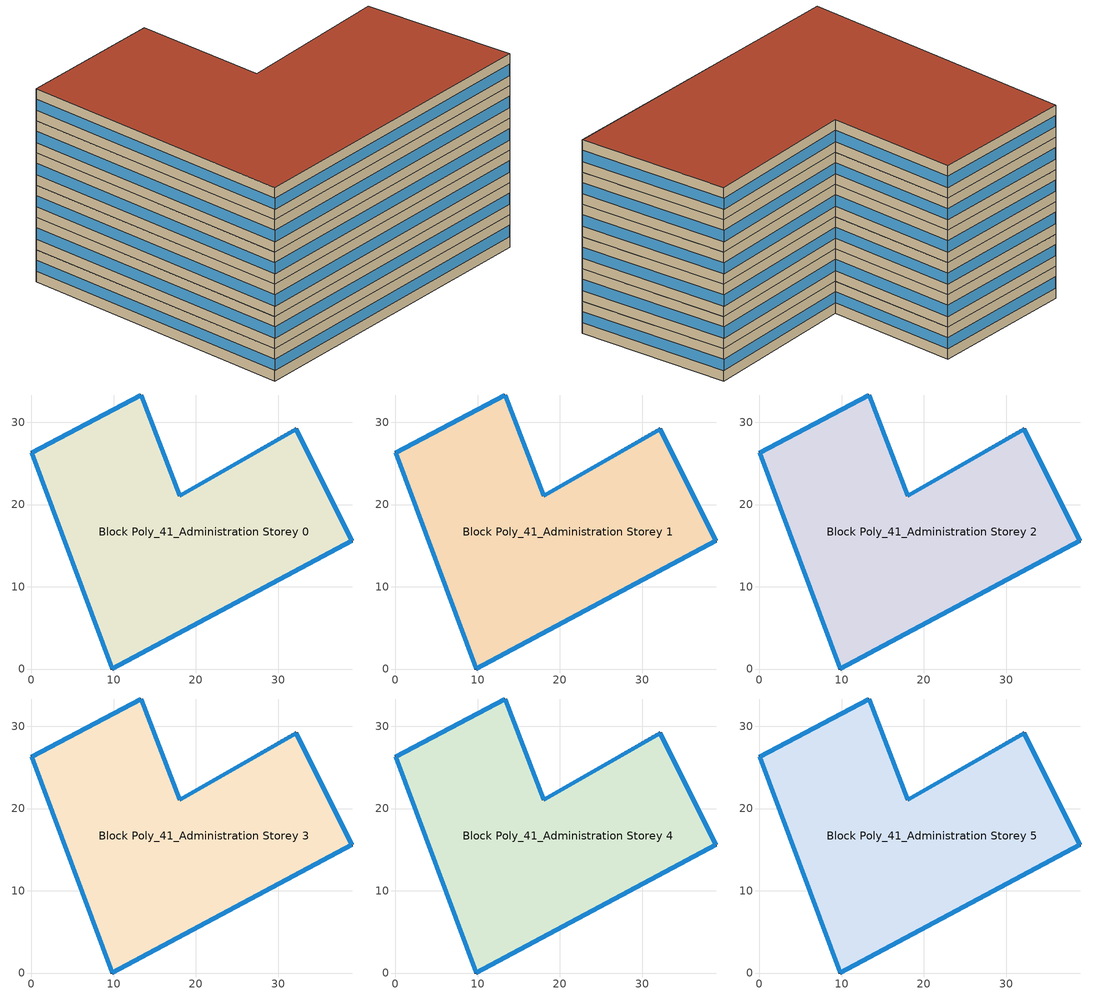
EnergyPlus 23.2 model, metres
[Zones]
Block Poly_41_Administration Storey 0
 floor ground (HSCWZ_Public&Industrial_2005_FloorGround): 32.22,29.19 38.99,15.58 9.84,0 0,26.3 13.33,33.32 18.02,21.07 z0
 wall outside (HSCWZ_Public&Industrial_2005_ExtWall): 38.99,15.58 32.22,29.19 18.02,21.07 13.33,33.32 0,26.3 9.84,0 38.99,15.58 z0:3
 window (HSCWZ_Public&Industrial_2005_Win): 38.98,15.58 32.22,29.19 / 32.21,29.19 18.03,21.07 / 18.02,21.07 13.33,33.32 / 13.32,33.32 0.01,26.3 / 0,26.28 9.83,0.01 / 9.85,0.01 38.97,15.57 z0.98:2.02
Block Poly_41_Administration Storey 1
 floor to Block Poly_41_Administration Storey 0 (HSCWZ_Public&Industrial_2005_FloorSlab): 32.22,29.19 38.99,15.58 9.84,0 0,26.3 13.33,33.32 18.02,21.07 z3
 wall outside (HSCWZ_Public&Industrial_2005_ExtWall): 38.99,15.58 32.22,29.19 18.02,21.07 13.33,33.32 0,26.3 9.84,0 38.99,15.58 z3:6
 window (HSCWZ_Public&Industrial_2005_Win): 38.98,15.58 32.22,29.19 / 32.21,29.19 18.03,21.07 / 18.02,21.07 13.33,33.32 / 13.32,33.32 0.01,26.3 / 0,26.28 9.83,0.01 / 9.85,0.01 38.97,15.57 z3.98:5.03
Block Poly_41_Administration Storey 2
 floor to Block Poly_41_Administration Storey 1 (HSCWZ_Public&Industrial_2005_FloorSlab): 32.22,29.19 38.99,15.58 9.84,0 0,26.3 13.33,33.32 18.02,21.07 z6
 wall outside (HSCWZ_Public&Industrial_2005_ExtWall): 38.99,15.58 32.22,29.19 18.02,21.07 13.33,33.32 0,26.3 9.84,0 38.99,15.58 z6:9
 window (HSCWZ_Public&Industrial_2005_Win): 38.98,15.58 32.22,29.19 / 32.21,29.19 18.03,21.07 / 18.02,21.07 13.33,33.32 / 13.32,33.32 0.01,26.3 / 0,26.28 9.83,0.01 / 9.85,0.01 38.97,15.57 z6.97:8.03
Block Poly_41_Administration Storey 3
 floor to Block Poly_41_Administration Storey 2 (HSCWZ_Public&Industrial_2005_FloorSlab): 32.22,29.19 38.99,15.58 9.84,0 0,26.3 13.33,33.32 18.02,21.07 z9
 wall outside (HSCWZ_Public&Industrial_2005_ExtWall): 38.99,15.58 32.22,29.19 18.02,21.07 13.33,33.32 0,26.3 9.84,0 38.99,15.58 z9:12
 window (HSCWZ_Public&Industrial_2005_Win): 38.98,15.58 32.22,29.19 / 32.21,29.19 18.03,21.07 / 18.02,21.07 13.33,33.32 / 13.32,33.32 0.01,26.3 / 0,26.28 9.83,0.01 / 9.85,0.01 38.97,15.57 z9.97:11.03
Block Poly_41_Administration Storey 4
 floor to Block Poly_41_Administration Storey 3 (HSCWZ_Public&Industrial_2005_FloorSlab): 32.22,29.19 38.99,15.58 9.84,0 0,26.3 13.33,33.32 18.02,21.07 z12
 wall outside (HSCWZ_Public&Industrial_2005_ExtWall): 38.99,15.58 32.22,29.19 18.02,21.07 13.33,33.32 0,26.3 9.84,0 38.99,15.58 z12:15
 window (HSCWZ_Public&Industrial_2005_Win): 38.98,15.58 32.22,29.19 / 32.21,29.19 18.03,21.07 / 18.02,21.07 13.33,33.32 / 13.32,33.32 0.01,26.3 / 0,26.28 9.83,0.01 / 9.85,0.01 38.97,15.57 z12.97:14.03
Block Poly_41_Administration Storey 5
 floor to Block Poly_41_Administration Storey 4 (HSCWZ_Public&Industrial_2005_FloorSlab): 32.22,29.19 38.99,15.58 9.84,0 0,26.3 13.33,33.32 18.02,21.07 z15
 wall outside (HSCWZ_Public&Industrial_2005_ExtWall): 38.99,15.58 32.22,29.19 18.02,21.07 13.33,33.32 0,26.3 9.84,0 38.99,15.58 z15:18
 window (HSCWZ_Public&Industrial_2005_Win): 38.98,15.58 32.22,29.19 / 32.21,29.19 18.03,21.07 / 18.02,21.07 13.33,33.32 / 13.32,33.32 0.01,26.3 / 0,26.28 9.83,0.01 / 9.85,0.01 38.97,15.57 z15.97:17.02
 roof outside (HSCWZ_Public&Industrial_2005_Roof): 38.99,15.58 32.22,29.19 18.02,21.07 13.33,33.32 0,26.3 9.84,0 z18
[BUILDING]
shang4hai3shi4_Administration_7_7_2005: North Axis=0; Terrain=City; Loads Convergence Tolerance Value=0.04; Temperature Convergence Tolerance Value=0.4; Solar Distribution=FullExterior; Maximum Number of Warmup Days=25; Minimum Number of Warmup Days=1
[MATERIAL] Thermal Absorptance=0.9; Solar Absorptance=0.7; Visible Absorptance=0.7
Name | Roughness | Thickness | Conductivity | Density | Specific Heat
Concrete | MediumRough | 0.1 | 1.7 | 2240 | 900
Brick | MediumRough | 0.1 | 0.72 | 1920 | 840
Tile | Smooth | 0.02 | 1.3 | 2200 | 900
Gypsum | Smooth | 0.015 | 0.16 | 800 | 1090
AsphaltFelt | Smooth | 0.01 | 0.2 | 960 | 1000
Insulation 0.011 | Rough | 0.011 | 0.04 | 40 | 1500
Insulation 0.021 | Rough | 0.021 | 0.04 | 40 | 1500
Insulation 0.022 | Rough | 0.022 | 0.04 | 40 | 1500
Insulation 0.043 | Rough | 0.043 | 0.04 | 40 | 1500
[WINDOWMATERIAL:SIMPLEGLAZINGSYSTEM]
HSCWZ_Public&Industrial_2005_Win_material: UFactor=3.175; Solar Heat Gain Coefficient=0.485
[CONSTRUCTION]
HSCWZ_Public&Industrial_2005_FloorSlab: Tile, Concrete, Insulation 0.021, Concrete, Tile
HSCWZ_Public&Industrial_2005_FloorGround: Tile, Concrete, Gypsum, Insulation 0.043
HSCWZ_Public&Industrial_2005_Win: HSCWZ_Public&Industrial_2005_Win_material
HSCWZ_Public&Industrial_2005_Roof: AsphaltFelt, Concrete, Insulation 0.022
HSCWZ_Public&Industrial_2005_ExtWall: Brick, Concrete, Insulation 0.011
[ZONE] Type=1; Multiplier=1; Ceiling Height=autocalculate; Volume=autocalculate; Floor Area=autocalculate; Part of Total Floor Area=Yes
Block Poly_41_Administration Storey 0; Block Poly_41_Administration Storey 1; Block Poly_41_Administration Storey 2; Block Poly_41_Administration Storey 3; Block Poly_41_Administration Storey 4; Block Poly_41_Administration Storey 5
[PEOPLE] Number of People Schedule=People_Schedule; Number of People Calculation Method=Area/Person; Floor Area per Person=9; Fraction Radiant=0.3; Sensible Heat Fraction=autocalculate; Activity Level Schedule=CN_GenericActivityLevel; Carbon Dioxide Generation Rate=3.82e-08; Enable ASHRAE 55 Comfort Warnings=No; Mean Radiant Temperature Calculation Type=ZoneAveraged; Clothing Insulation Calculation Method=ClothingInsulationSchedule; Cold Stress Temperature Threshold=15.56; Heat Stress Temperature Threshold=30
Name | Zone or ZoneList or Space or SpaceList
People_Block Poly_41_Administration Storey 0 | Block Poly_41_Administration Storey 0
People_Block Poly_41_Administration Storey 1 | Block Poly_41_Administration Storey 1
People_Block Poly_41_Administration Storey 2 | Block Poly_41_Administration Storey 2
People_Block Poly_41_Administration Storey 3 | Block Poly_41_Administration Storey 3
People_Block Poly_41_Administration Storey 4 | Block Poly_41_Administration Storey 4
People_Block Poly_41_Administration Storey 5 | Block Poly_41_Administration Storey 5
[LIGHTS] Schedule=Lights_Schedule; Design Level Calculation Method=Watts/Area; Watts per Zone Floor Area=12; Return Air Fraction=0; Fraction Radiant=0; Fraction Visible=0; Fraction Replaceable=1; EndUse Subcategory=General; Return Air Fraction Calculated from Plenum Temperature=No; Return Air Fraction Function of Plenum Temperature Coefficient 1=0; Return Air Fraction Function of Plenum Temperature Coefficient 2=0
Name | Zone or ZoneList or Space or SpaceList
Lights_Block Poly_41_Administration Storey 0 | Block Poly_41_Administration Storey 0
Lights_Block Poly_41_Administration Storey 1 | Block Poly_41_Administration Storey 1
Lights_Block Poly_41_Administration Storey 2 | Block Poly_41_Administration Storey 2
Lights_Block Poly_41_Administration Storey 3 | Block Poly_41_Administration Storey 3
Lights_Block Poly_41_Administration Storey 4 | Block Poly_41_Administration Storey 4
Lights_Block Poly_41_Administration Storey 5 | Block Poly_41_Administration Storey 5
[ELECTRICEQUIPMENT] Schedule=ElectricEquipment_Schedule; Design Level Calculation Method=Watts/Area; Watts per Zone Floor Area=16; Fraction Latent=0; Fraction Radiant=0; Fraction Lost=0; EndUse Subcategory=General
Name | Zone or ZoneList or Space or SpaceList
ElectricEquipment_Block Poly_41_Administration Storey 0 | Block Poly_41_Administration Storey 0
ElectricEquipment_Block Poly_41_Administration Storey 1 | Block Poly_41_Administration Storey 1
ElectricEquipment_Block Poly_41_Administration Storey 2 | Block Poly_41_Administration Storey 2
ElectricEquipment_Block Poly_41_Administration Storey 3 | Block Poly_41_Administration Storey 3
ElectricEquipment_Block Poly_41_Administration Storey 4 | Block Poly_41_Administration Storey 4
ElectricEquipment_Block Poly_41_Administration Storey 5 | Block Poly_41_Administration Storey 5
[ZONEINFILTRATION:DESIGNFLOWRATE] Schedule=AirEx_ConditionedTime_Schedule; Design Flow Rate Calculation Method=AirChanges/Hour; Air Changes per Hour=1; Constant Term Coefficient=1; Temperature Term Coefficient=0; Velocity Term Coefficient=0; Velocity Squared Term Coefficient=0
Name | Zone or ZoneList or Space or SpaceList
Infil 1 | Block Poly_41_Administration Storey 0
Infil 2 | Block Poly_41_Administration Storey 1
Infil 3 | Block Poly_41_Administration Storey 2
Infil 4 | Block Poly_41_Administration Storey 3
Infil 5 | Block Poly_41_Administration Storey 4
Infil 6 | Block Poly_41_Administration Storey 5
[HVACTEMPLATE:THERMOSTAT]
HVACTemp: Heating Setpoint Schedule=Heating_SP_Schedule; Cooling Setpoint Schedule=Cooling_SP_Schedule
[HVACTEMPLATE:ZONE:IDEALLOADSAIRSYSTEM] Template Thermostat=HVACTemp; System Availability Schedule=HVAC_ConditionedTime_Schedule; Maximum Heating Supply Air Temperature=50; Minimum Cooling Supply Air Temperature=13; Maximum Heating Supply Air Humidity Ratio=0.0156; Minimum Cooling Supply Air Humidity Ratio=0.0077; Heating Limit=NoLimit; Cooling Limit=NoLimit; Heating Availability Schedule=Heating_Period_Schedule; Cooling Availability Schedule=Cooling_Period_Schedule; Dehumidification Control Type=ConstantSensibleHeatRatio; Cooling Sensible Heat Ratio=0.7; Dehumidification Setpoint=60; Humidification Control Type=None; Humidification Setpoint=30; Outdoor Air Method=None; Outdoor Air Flow Rate per Person=0.00944; Outdoor Air Flow Rate per Zone Floor Area=0; Outdoor Air Flow Rate per Zone=0; Demand Controlled Ventilation Type=None; Outdoor Air Economizer Type=NoEconomizer; Heat Recovery Type=None; Sensible Heat Recovery Effectiveness=0.7; Latent Heat Recovery Effectiveness=0.65
Block Poly_41_Administration Storey 0; Block Poly_41_Administration Storey 1; Block Poly_41_Administration Storey 2; Block Poly_41_Administration Storey 3; Block Poly_41_Administration Storey 4; Block Poly_41_Administration Storey 5
[SCHEDULE:COMPACT]
People_Schedule; Lights_Schedule: Through: 12/31, For: Weekdays, Until: 07:00, 0, Until: 08:00, 0.1, Until: 09:00, 0.5, Until: 12:00, 0.95, Until: 14:00, 0.8, Until: 18:00, 0.95, Until: 20:00, 0.3, Until: 24:00, 0, For: AllOtherDays, Until: 24:00, 0
ElectricEquipment_Schedule: Through: 12/31, For: Weekdays, Until: 07:00, 0, Until: 08:00, 0.1, Until: 09:00, 0.5, Until: 12:00, 0.95, Until: 14:00, 0.5, Until: 18:00, 0.95, Until: 20:00, 0.3, Until: 24:00, 0, For: AllOtherDays, Until: 24:00, 0
Heating_SP_Schedule: Through: 12/31, For: Weekdays, Until: 06:00, 5, Until: 07:00, 20, Until: 18:00, 20, Until: 19:00, 20, Until: 20:00, 20, Until: 21:00, 20, Until: 24:00, 5, For: AllOtherDays, Until: 24:00, 5
Cooling_SP_Schedule: Through: 12/31, For: Weekdays, Until: 08:00, 37, Until: 09:00, 28, Until: 17:00, 28, Until: 24:00, 37, For: AllOtherDays, Until: 24:00, 37
Heating_Period_Schedule: Through: 04/15, For: AllDays, Until: 24:00, 1, Through: 11/01, For: AllDays, Until: 24:00, 0, Through: 12/31, For: AllDays, Until: 24:00, 1
Cooling_Period_Schedule: Through: 04/15, For: AllDays, Until: 24:00, 0, Through: 10/31, For: AllDays, Until: 24:00, 1, Through: 12/31, For: AllDays, Until: 24:00, 0
HVAC_ConditionedTime_Schedule: Through: 12/31, For: Weekdays, Until: 08:00, 0, Until: 18:00, 1, Until: 24:00, 0, For: AllOtherDays, Until: 24:00, 0
AirEx_ConditionedTime_Schedule: Through: 12/31, For: Weekdays, Until: 07:00, 0, Until: 20:00, 2, Until: 24:00, 0, For: AllOtherDays, Until: 24:00, 0
CN_GenericActivityLevel: Through: 12/31, For: Weekdays, Until: 08:00, 80, Until: 18:00, 120, Until: 24:00, 80, For: AllOtherDays, Until: 24:00, 80
